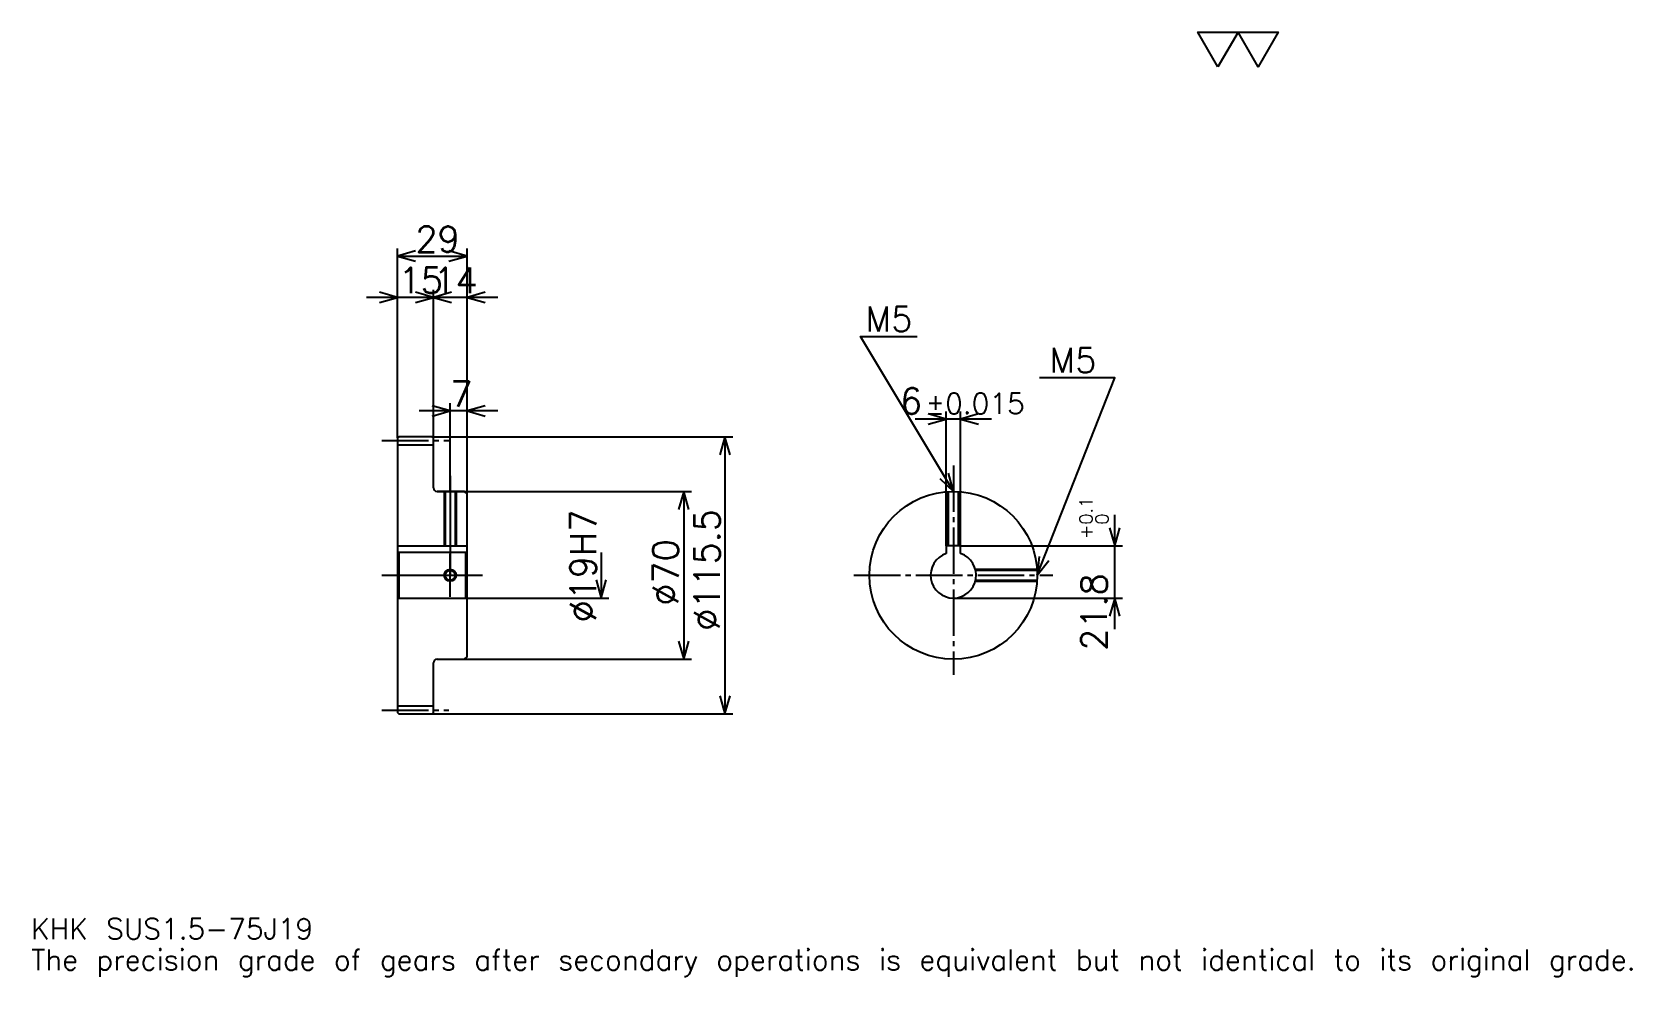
# Model space of a CAD drawing. Extents: x 22 to 689, y 8 to 402.
import ezdxf

# ---------------------------------------------------------------- set-up
doc = ezdxf.new("R2010")
doc.units = 0
doc.linetypes.add('DASHDOT', pattern=[25.826087, 19.369565, -2.152174, 2.152174, -2.152174])
doc.layers.get('0').update_dxf_attribs({"linetype": 'CONTINUOUS'})
doc.layers.add('DASHDOT', color=6, linetype='DASHDOT')
doc.styles.add('KANJI', font='TXT', dxfattribs={"bigfont": 'BIGFONT'})

msp = doc.modelspace()

# ---------------------------------------------------------------- linework, layer by layer
at = {"color": 5}
for p, q in [((174.32608, 233.152176), (174.32608, 311.706512)), ((174.32608, 308.478271), (203.32608, 308.478271)), ((203.32608, 233.152176), (203.32608, 311.706512)), ((189.32608, 233.152176), (189.32608, 294.489136)), ((202.23912, 291.260864), (161.41304, 291.260864)), ((216.23912, 291.260864), (176.41304, 291.260864)), ((196.32608, 233.152176), (196.32608, 247.141312)), ((216.23912, 243.913055), (183.41304, 243.913055)), ((422.108704, 240.532608), (390.282593, 240.532608)), ((403.195648, 187.702179), (403.195648, 243.760864)), ((409.195648, 187.702179), (409.195648, 243.760864)), ((174.32608, 232.652176), (174.32608, 233.152176)), ((188.82608, 233.152176), (203.32608, 233.152176)), ((189.32608, 232.652176), (189.32608, 233.152176)), ((196.32608, 210.402176), (196.32608, 233.152176)), ((196.32608, 210.402176), (196.32608, 233.152176)), ((203.32608, 233.152176), (314.163025, 233.152176)), ((203.32608, 209.402176), (203.32608, 233.152176)), ((310.934784, 233.152176), (310.934784, 117.652176)), ((190.82608, 210.402176), (203.32608, 210.402176)), ((203.32608, 210.402176), (296.945648, 210.402176)), ((293.717377, 210.402176), (293.717377, 140.402176)), ((473.478241, 152.989136), (473.478241, 200.615219)), ((409.195648, 187.702179), (476.706512, 187.702179)), ((259.282593, 184.902176), (259.282593, 165.902176)), ((203.32608, 165.902176), (262.510864, 165.902176)), ((406.195648, 165.902176), (476.706512, 165.902176)), ((190.82608, 140.402176), (203.32608, 140.402176)), ((203.32608, 140.402176), (296.945648, 140.402176)), ((188.82608, 117.652176), (203.32608, 117.652176)), ((203.32608, 117.652176), (314.163025, 117.652176))]:
    msp.add_line(p, q, dxfattribs=at)
at = {"color": 4}
for p, q in [((174.32608, 229.777176), (189.32608, 229.777176)), ((174.32608, 187.702179), (203.32608, 187.702179)), ((174.82608, 184.902176), (174.82608, 165.902176)), ((202.82608, 184.902176), (203.32608, 185.402176)), ((202.82608, 165.902176), (203.32608, 165.402176)), ((174.32608, 121.027176), (189.32608, 121.027176))]:
    msp.add_line(p, q, dxfattribs=at)
at = {"color": 7}
msp.add_lwpolyline([(516.521729, 387.391296), (508.128235, 401.940002), (541.702148, 401.940002), (533.308716, 387.391296), (524.915222, 401.940002), (516.521729, 387.391296)], dxfattribs=at)
at = {"color": 5}
for points in [[(181.858688, 310.630432), (174.32608, 308.478271), (181.858688, 306.32608)], [(195.793472, 306.32608), (203.32608, 308.478271), (195.793472, 310.630432)], [(166.793472, 289.108704), (174.32608, 291.260864), (166.793472, 293.413055)], [(181.793472, 289.108704), (189.32608, 291.260864), (181.793472, 293.413055)], [(196.858688, 293.413055), (189.32608, 291.260864), (196.858688, 289.108704)], [(210.858688, 293.413055), (203.32608, 291.260864), (210.858688, 289.108704)], [(406.195648, 210.402176), (367.456512, 274.967407), (391.130432, 274.967407)], [(441.195648, 175.402176), (473.478241, 257.75), (442.056519, 257.75)], [(188.793472, 241.760864), (196.32608, 243.913055), (188.793472, 246.065216)], [(210.858688, 246.065216), (203.32608, 243.913055), (210.858688, 241.760864)], [(395.663025, 238.380432), (403.195648, 240.532608), (395.663025, 242.684784)], [(416.728271, 242.684784), (409.195648, 240.532608), (416.728271, 238.380432)], [(313.086975, 225.619568), (310.934784, 233.152176), (308.782593, 225.619568)], [(400.47467, 215.754059), (406.195648, 210.402176), (404.165619, 217.968628)], [(295.869568, 202.869568), (293.717377, 210.402176), (291.565216, 202.869568)], [(471.32608, 195.234787), (473.478241, 187.702179), (475.630402, 195.234787)], [(441.941223, 183.200653), (441.195648, 175.402176), (445.948639, 181.629639)], [(257.130432, 173.434784), (259.282593, 165.902176), (261.434784, 173.434784)], [(475.630402, 158.369568), (473.478241, 165.902176), (471.32608, 158.369568)], [(291.565216, 147.934784), (293.717377, 140.402176), (295.869568, 147.934784)], [(308.782593, 125.184784), (310.934784, 117.652176), (313.086975, 125.184784)]]:
    msp.add_lwpolyline(points, dxfattribs=at)
at = {"color": 4}
for points in [[(189.32608, 211.902176), (189.32608, 232.652176), (188.82608, 233.152176), (174.82608, 233.152176), (174.32608, 232.652176), (174.32608, 165.402176)], [(190.82608, 140.402176), (202.32608, 140.402176), (203.32608, 141.402176), (203.32608, 209.402176), (202.32608, 210.402176), (190.82608, 210.402176)], [(193.82608, 210.402176), (193.82608, 187.702179)], [(194.261078, 210.402176), (194.261078, 187.702179)], [(198.391083, 210.402176), (198.391083, 187.702179)], [(198.82608, 210.402176), (198.82608, 187.702179)], [(403.695648, 187.702179), (403.695648, 210.312775)], [(404.130646, 187.702179), (404.130646, 210.341202)], [(408.260651, 187.702179), (408.260651, 210.341202)], [(408.695648, 187.702179), (408.695648, 210.312775)], [(409.195648, 184.416046), (409.195648, 187.702179), (403.195648, 187.702179), (403.195648, 184.416046)], [(174.32608, 165.402176), (174.82608, 165.902176), (202.82608, 165.902176), (202.82608, 184.902176), (174.82608, 184.902176), (174.32608, 185.402176)], [(415.360779, 177.902176), (441.106232, 177.902176)], [(415.468506, 177.467178), (441.134674, 177.467178)], [(415.360779, 172.902176), (441.106232, 172.902176)], [(415.468506, 173.337173), (441.134674, 173.337173)], [(174.32608, 165.402176), (174.32608, 118.152176), (174.82608, 117.652176), (188.82608, 117.652176), (189.32608, 118.152176), (189.32608, 138.902176)]]:
    msp.add_lwpolyline(points, dxfattribs=at)
for centre, radius in [((406.195648, 175.402176), 35), ((196.32608, 175.402176), 2.065)]:
    msp.add_circle(centre, radius, dxfattribs=at)
at = {"color": 7}
msp.add_circle((196.32608, 175.402176), 2.5, dxfattribs=at)
at = {"color": 4}
for centre, radius, start, end in [((190.82608, 211.902176), 1.5, 180, 270), ((406.195648, 175.402176), 9.5, 108.408480326, 71.591519674), ((190.82608, 138.902176), 1.5, 90, 180)]:
    msp.add_arc(centre, radius, start, end, dxfattribs=at)
at = {"layer": 'DASHDOT', "color": 7}
for p, q in [((167.869553, 231.652176), (195.782608, 231.652176)), ((406.195648, 221.16304), (406.195648, 133.945648)), ((196.32608, 210.402176), (196.32608, 175.402176)), ((167.869553, 175.402176), (209.782593, 175.402176)), ((364.739136, 175.402176), (447.652161, 175.402176)), ((167.869553, 119.152176), (195.782608, 119.152176))]:
    msp.add_line(p, q, dxfattribs=at)
for points in [[(196.32608, 216.858704), (196.32608, 181.245651)], [(196.32608, 166.445648), (196.32608, 184.358704)], [(187.369553, 175.402176), (205.282608, 175.402176)]]:
    msp.add_lwpolyline(points, dxfattribs=at)

# ---------------------------------------------------------------- texts
at = {"color": 7, "style": 'KANJI'}
for s, height, p in [('29', 10.76087, (181.831512, 310.200012)), ('15', 10.76087, (174.831512, 292.982605)), ('14', 10.76087, (189.331512, 292.982605)), ('M5', 10.330435, (369.608704, 277.119568)), ('M5', 10.330435, (446.36087, 259.902161)), ('7', 10.76087, (196.328796, 245.634796)), ('6', 10.76087, (383.983093, 242.684784)), ('%%p0.015', 8.608696, (394.63501, 242.684784)), ('KHK SUS1.5-75J19', 8.608696, (21.52174, 23.673914)), ('The precision grade of gears after secondary operations is equivalent but not identical to its original grade.', 8.608696, (21.52174, 10.76087))]:
    msp.add_text(s, height=height, dxfattribs=at).set_placement(p)
for s, height, p in [('%%c19H7', 10.76087, (257.130432, 155.763596)), ('%%c115.5', 10.76087, (308.782593, 152.266296)), ('0.1', 5.380435, (464.223907, 196.542465)), ('0', 5.380435, (470.89563, 196.542465)), ('+', 5.380435, (464.223907, 190.516388)), ('%%c70', 10.76087, (291.565216, 162.758148)), ('21.8', 10.76087, (470.249969, 143.939087))]:
    msp.add_text(s, height=height, rotation=90, dxfattribs=at).set_placement(p)

doc.saveas('drawing.dxf')
